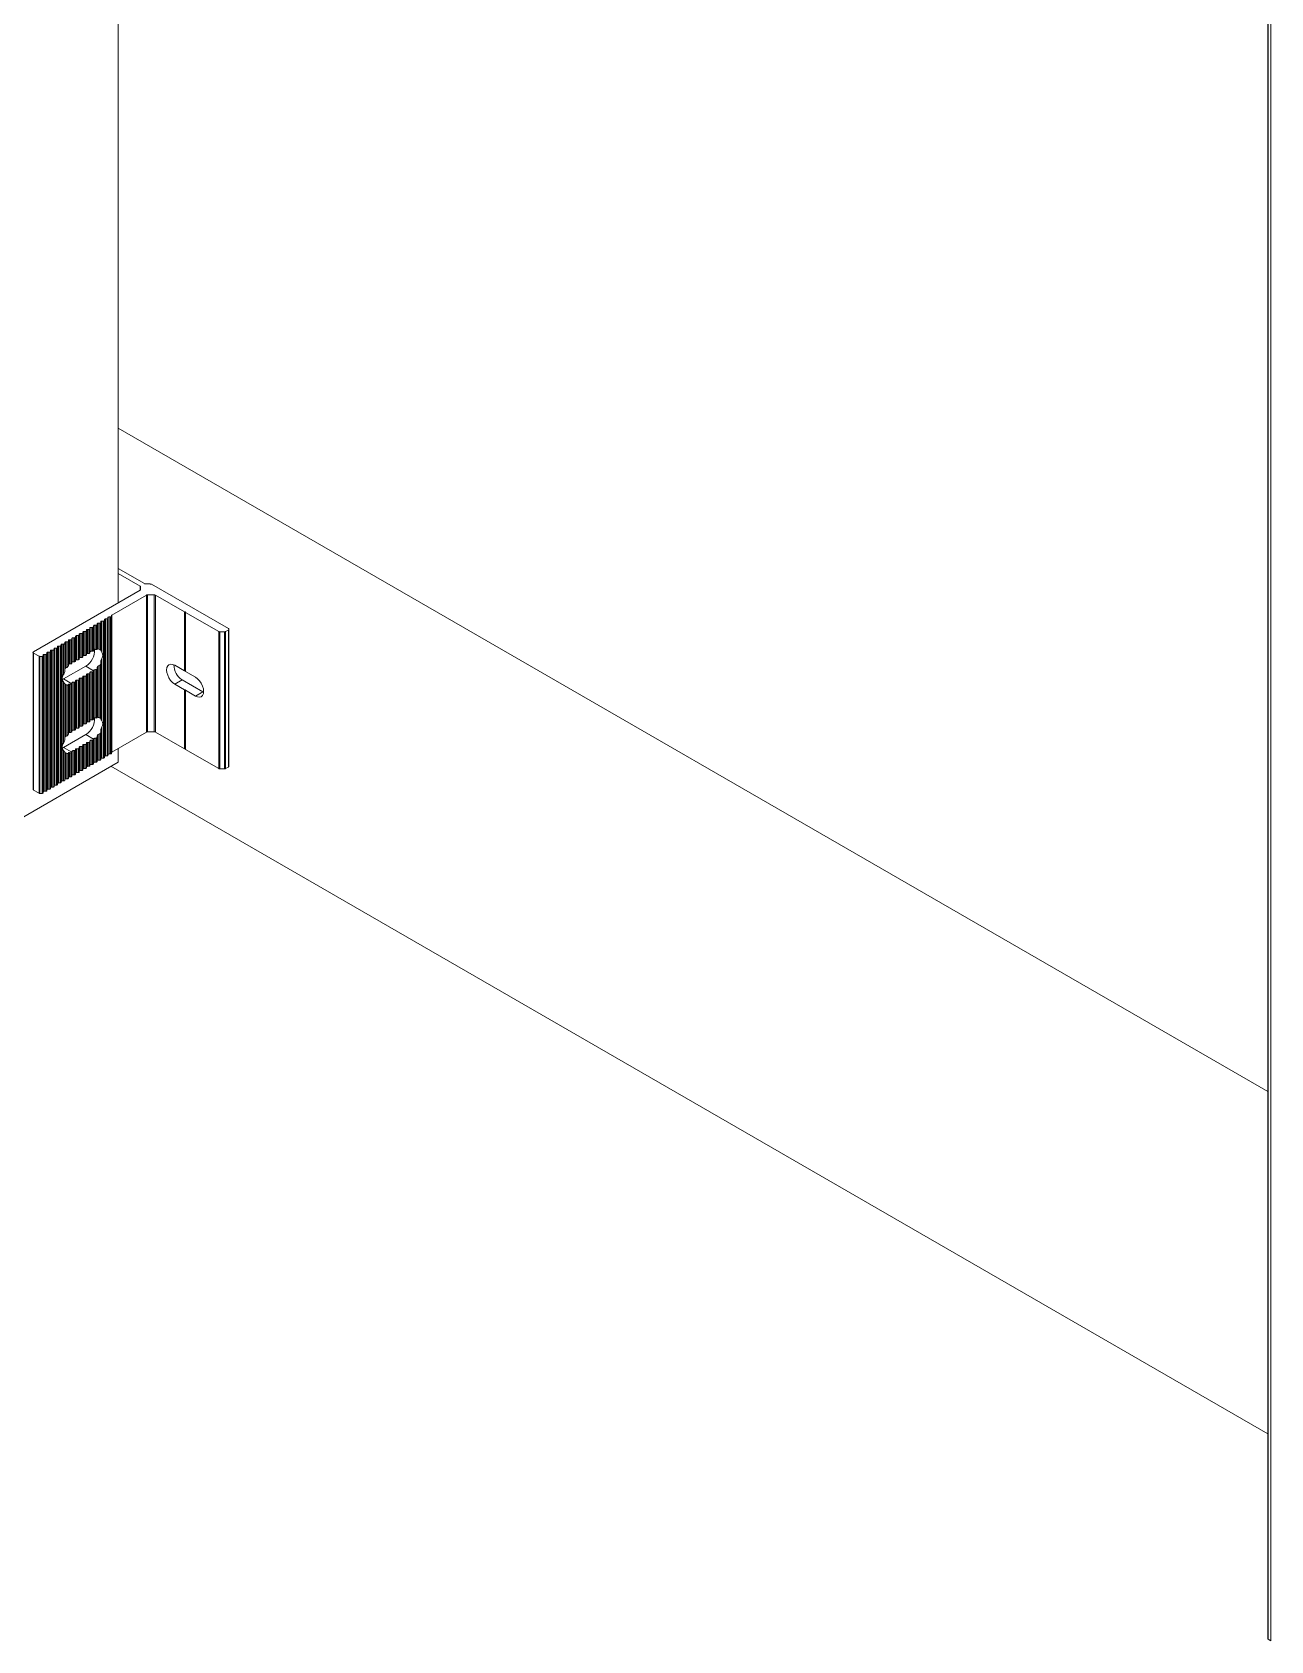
# Model space of a CAD drawing. Header units: millimetres. Extents: x 39 to 459, y 26 to 647.
# Drawn here: x 159.4 to 168.25, y 213.37 to 224.88 of the extents above; entities that cross this region are included whole.
import ezdxf

# ---------------------------------------------------------------- set-up
doc = ezdxf.new("R2010")
doc.units = ezdxf.units.MM
doc.layers.add('ANTET', color=7, linetype='Continuous')

# ---------------------------------------------------------------- blocks, each defined once
blk = doc.blocks.new('Kayıt Montajı')
at = {"color": 8, "linetype": 'Continuous', "lineweight": 15}
for p, q in [((11295.58, 2122.806), (11295.58, 2103.025)), ((11295.738, 2103.144), (11295.738, 2103.116)), ((11295.58, 2101.984), (11295.58, 2101.886))]:
    blk.add_line(p, q, dxfattribs=at)
at = {"color": 7, "linetype": 'Continuous', "lineweight": 15}
for p, q in [((11295.581, 2103.025), (11295.581, 2122.806)), ((11303.803, 2117.902), (11303.803, 2095.611)), ((11303.804, 2117.901), (11303.804, 2095.61)), ((11303.823, 2117.89), (11303.823, 2095.599)), ((11303.803, 2099.529), (11295.581, 2104.276)), ((11295.581, 2103.272), (11295.77, 2103.163)), ((11295.581, 2103.235), (11295.738, 2103.144)), ((11295.81, 2103.161), (11295.778, 2103.161)), ((11295.819, 2103.159), (11296.369, 2102.841)), ((11295.738, 2103.116), (11294.975, 2102.676)), ((11295.783, 2103.081), (11295.536, 2102.938)), ((11295.741, 2103.14), (11295.741, 2103.121)), ((11295.783, 2103.081), (11295.783, 2102.101)), ((11295.791, 2103.083), (11295.839, 2103.083)), ((11295.791, 2103.083), (11295.791, 2102.103)), ((11295.839, 2103.083), (11295.839, 2102.103)), ((11295.848, 2103.081), (11296.056, 2102.961)), ((11295.848, 2103.081), (11295.848, 2102.101)), ((11295.508, 2102.914), (11295.508, 2102.92)), ((11295.508, 2102.914), (11295.508, 2101.934)), ((11295.516, 2102.925), (11295.526, 2102.925)), ((11295.516, 2102.925), (11295.516, 2101.945)), ((11295.526, 2102.925), (11295.526, 2101.945)), ((11295.534, 2102.929), (11295.534, 2102.935)), ((11295.534, 2102.929), (11295.534, 2101.949)), ((11295.536, 2102.938), (11295.536, 2101.958)), ((11296.063, 2102.961), (11296.056, 2102.961)), ((11296.056, 2102.961), (11296.056, 2102.538)), ((11296.063, 2102.961), (11296.063, 2102.957)), ((11296.063, 2102.957), (11296.3, 2102.82)), ((11296.063, 2102.957), (11296.063, 2102.534)), ((11295.302, 2102.795), (11295.302, 2102.801)), ((11295.309, 2102.806), (11295.32, 2102.806)), ((11295.309, 2102.806), (11295.309, 2102.634)), ((11295.32, 2102.806), (11295.32, 2102.634)), ((11295.328, 2102.81), (11295.328, 2102.816)), ((11295.328, 2102.81), (11295.328, 2102.639)), ((11295.335, 2102.821), (11295.346, 2102.821)), ((11295.335, 2102.821), (11295.335, 2102.649)), ((11295.346, 2102.821), (11295.346, 2102.649)), ((11295.354, 2102.825), (11295.354, 2102.831)), ((11295.354, 2102.825), (11295.354, 2102.653)), ((11295.361, 2102.835), (11295.372, 2102.835)), ((11295.361, 2102.835), (11295.361, 2102.664)), ((11295.372, 2102.835), (11295.372, 2102.664)), ((11295.379, 2102.84), (11295.379, 2102.846)), ((11295.379, 2102.84), (11295.379, 2102.668)), ((11295.387, 2102.85), (11295.398, 2102.85)), ((11295.387, 2102.85), (11295.387, 2102.679)), ((11295.398, 2102.85), (11295.398, 2102.679)), ((11295.405, 2102.855), (11295.405, 2102.861)), ((11295.405, 2102.855), (11295.405, 2102.683)), ((11295.413, 2102.865), (11295.423, 2102.865)), ((11295.413, 2102.865), (11295.413, 2102.693)), ((11295.423, 2102.865), (11295.423, 2102.692)), ((11295.431, 2102.869), (11295.431, 2102.876)), ((11295.431, 2102.869), (11295.431, 2102.693)), ((11295.438, 2102.88), (11295.449, 2102.88)), ((11295.438, 2102.88), (11295.438, 2102.696)), ((11295.449, 2102.88), (11295.449, 2102.692)), ((11295.457, 2102.884), (11295.457, 2102.891)), ((11295.457, 2102.884), (11295.457, 2102.688)), ((11295.464, 2102.895), (11295.475, 2102.895)), ((11295.464, 2102.895), (11295.464, 2102.672)), ((11295.475, 2102.895), (11295.475, 2101.915)), ((11295.482, 2102.899), (11295.482, 2102.905)), ((11295.482, 2102.899), (11295.482, 2101.919)), ((11295.49, 2102.91), (11295.501, 2102.91)), ((11295.49, 2102.91), (11295.49, 2101.93)), ((11295.501, 2102.91), (11295.501, 2101.93)), ((11296.3, 2102.82), (11296.3, 2101.84)), ((11296.308, 2102.818), (11296.341, 2102.818)), ((11296.308, 2102.818), (11296.308, 2101.838)), ((11296.341, 2102.818), (11296.341, 2101.838)), ((11296.349, 2102.82), (11296.369, 2102.831)), ((11296.349, 2102.82), (11296.349, 2101.84)), ((11296.369, 2102.831), (11296.369, 2101.851)), ((11296.373, 2101.856), (11296.373, 2102.836)), ((11295.103, 2102.687), (11295.114, 2102.687)), ((11295.103, 2102.687), (11295.103, 2101.707)), ((11295.114, 2102.687), (11295.114, 2101.707)), ((11295.122, 2102.691), (11295.122, 2102.697)), ((11295.122, 2102.691), (11295.122, 2101.711)), ((11295.129, 2102.702), (11295.14, 2102.702)), ((11295.129, 2102.702), (11295.129, 2101.722)), ((11295.14, 2102.702), (11295.14, 2101.722)), ((11295.147, 2102.706), (11295.147, 2102.712)), ((11295.147, 2102.706), (11295.147, 2101.726)), ((11295.155, 2102.716), (11295.166, 2102.716)), ((11295.155, 2102.716), (11295.155, 2101.737)), ((11295.166, 2102.716), (11295.166, 2101.737)), ((11295.173, 2102.721), (11295.173, 2102.727)), ((11295.173, 2102.721), (11295.173, 2101.741)), ((11295.181, 2102.731), (11295.191, 2102.731)), ((11295.181, 2102.731), (11295.181, 2102.491)), ((11295.191, 2102.731), (11295.191, 2102.516)), ((11295.199, 2102.736), (11295.199, 2102.742)), ((11295.199, 2102.736), (11295.199, 2102.535)), ((11295.206, 2102.746), (11295.217, 2102.746)), ((11295.206, 2102.746), (11295.206, 2102.56)), ((11295.217, 2102.746), (11295.217, 2102.564)), ((11295.225, 2102.751), (11295.225, 2102.757)), ((11295.225, 2102.751), (11295.225, 2102.573)), ((11295.232, 2102.761), (11295.243, 2102.761)), ((11295.232, 2102.761), (11295.232, 2102.588)), ((11295.243, 2102.761), (11295.243, 2102.589)), ((11295.25, 2102.765), (11295.25, 2102.772)), ((11295.25, 2102.765), (11295.25, 2102.594)), ((11295.258, 2102.776), (11295.269, 2102.776)), ((11295.258, 2102.776), (11295.258, 2102.604)), ((11295.269, 2102.776), (11295.269, 2102.604)), ((11295.276, 2102.78), (11295.276, 2102.786)), ((11295.276, 2102.78), (11295.276, 2102.609)), ((11295.284, 2102.791), (11295.294, 2102.791)), ((11295.284, 2102.791), (11295.284, 2102.619)), ((11295.294, 2102.791), (11295.294, 2102.619)), ((11295.302, 2102.795), (11295.302, 2102.624)), ((11294.972, 2102.671), (11294.972, 2101.691)), ((11294.975, 2102.666), (11295.015, 2102.643)), ((11294.975, 2102.666), (11294.975, 2101.686)), ((11295.015, 2102.643), (11295.015, 2101.664)), ((11295.02, 2102.642), (11295.037, 2102.642)), ((11295.02, 2102.642), (11295.02, 2101.662)), ((11295.037, 2102.642), (11295.037, 2101.662)), ((11295.044, 2102.646), (11295.044, 2102.653)), ((11295.044, 2102.646), (11295.044, 2101.667)), ((11295.052, 2102.657), (11295.063, 2102.657)), ((11295.052, 2102.657), (11295.052, 2101.677)), ((11295.063, 2102.657), (11295.063, 2101.677)), ((11295.07, 2102.661), (11295.07, 2102.667)), ((11295.07, 2102.661), (11295.07, 2101.681)), ((11295.078, 2102.672), (11295.088, 2102.672)), ((11295.078, 2102.672), (11295.078, 2101.692)), ((11295.088, 2102.672), (11295.088, 2101.692)), ((11295.096, 2102.676), (11295.096, 2102.682)), ((11295.096, 2102.676), (11295.096, 2101.696)), ((11295.349, 2102.573), (11295.19, 2102.481)), ((11295.269, 2102.604), (11295.258, 2102.604)), ((11295.294, 2102.619), (11295.284, 2102.619)), ((11295.32, 2102.634), (11295.309, 2102.634)), ((11295.346, 2102.649), (11295.335, 2102.649)), ((11295.405, 2102.54), (11295.349, 2102.573)), ((11295.372, 2102.664), (11295.361, 2102.664)), ((11295.398, 2102.679), (11295.387, 2102.679)), ((11295.438, 2102.574), (11295.438, 2102.207)), ((11295.449, 2102.578), (11295.449, 2102.202)), ((11295.457, 2102.591), (11295.457, 2102.198)), ((11295.464, 2102.628), (11295.464, 2102.182)), ((11295.985, 2102.579), (11296.056, 2102.538)), ((11295.181, 2102.482), (11295.181, 2102.001)), ((11295.19, 2102.481), (11295.182, 2102.477)), ((11295.25, 2102.446), (11295.19, 2102.481)), ((11295.191, 2102.457), (11295.191, 2102.026)), ((11295.25, 2102.453), (11295.25, 2102.447)), ((11295.269, 2102.457), (11295.258, 2102.457)), ((11295.258, 2102.457), (11295.258, 2102.115)), ((11295.269, 2102.457), (11295.269, 2102.115)), ((11295.276, 2102.468), (11295.276, 2102.462)), ((11295.276, 2102.462), (11295.276, 2102.119)), ((11295.294, 2102.472), (11295.284, 2102.472)), ((11295.284, 2102.472), (11295.284, 2102.129)), ((11295.294, 2102.472), (11295.294, 2102.129)), ((11295.302, 2102.483), (11295.302, 2102.477)), ((11295.302, 2102.477), (11295.302, 2102.134)), ((11295.32, 2102.487), (11295.309, 2102.487)), ((11295.309, 2102.487), (11295.309, 2102.144)), ((11295.32, 2102.487), (11295.32, 2102.144)), ((11295.328, 2102.498), (11295.328, 2102.492)), ((11295.328, 2102.492), (11295.328, 2102.149)), ((11295.346, 2102.502), (11295.335, 2102.502)), ((11295.335, 2102.502), (11295.335, 2102.159)), ((11295.346, 2102.502), (11295.346, 2102.159)), ((11295.354, 2102.513), (11295.354, 2102.506)), ((11295.354, 2102.506), (11295.354, 2102.163)), ((11295.372, 2102.517), (11295.361, 2102.517)), ((11295.361, 2102.517), (11295.361, 2102.174)), ((11295.372, 2102.517), (11295.372, 2102.174)), ((11295.379, 2102.527), (11295.379, 2102.521)), ((11295.379, 2102.521), (11295.379, 2102.178)), ((11295.398, 2102.532), (11295.387, 2102.532)), ((11295.387, 2102.532), (11295.387, 2102.189)), ((11295.398, 2102.532), (11295.398, 2102.189)), ((11295.405, 2102.54), (11295.405, 2102.536)), ((11295.405, 2102.536), (11295.405, 2102.193)), ((11295.413, 2102.547), (11295.413, 2102.203)), ((11295.423, 2102.549), (11295.423, 2102.202)), ((11295.431, 2102.556), (11295.431, 2102.204)), ((11296.038, 2102.475), (11295.985, 2102.444)), ((11296.187, 2102.389), (11296.038, 2102.475)), ((11296.056, 2102.538), (11296.063, 2102.538)), ((11296.063, 2102.534), (11296.134, 2102.493)), ((11295.199, 2102.446), (11295.199, 2102.045)), ((11295.206, 2102.442), (11295.206, 2102.07)), ((11295.217, 2102.438), (11295.217, 2102.075)), ((11295.225, 2102.438), (11295.225, 2102.083)), ((11295.232, 2102.444), (11295.232, 2102.098)), ((11295.243, 2102.443), (11295.243, 2102.099)), ((11295.25, 2102.447), (11295.25, 2102.104)), ((11295.985, 2102.444), (11296.056, 2102.403)), ((11296.056, 2102.403), (11296.056, 2101.981)), ((11296.056, 2102.403), (11296.063, 2102.403)), ((11296.063, 2102.4), (11296.063, 2102.403)), ((11296.063, 2102.4), (11296.063, 2101.977)), ((11296.063, 2102.4), (11296.134, 2102.359)), ((11296.187, 2102.389), (11296.134, 2102.359)), ((11296.192, 2102.386), (11296.187, 2102.389)), ((11295.269, 2102.115), (11295.258, 2102.115)), ((11295.294, 2102.129), (11295.284, 2102.129)), ((11295.32, 2102.144), (11295.309, 2102.144)), ((11295.346, 2102.159), (11295.335, 2102.159)), ((11295.372, 2102.174), (11295.361, 2102.174)), ((11295.398, 2102.189), (11295.387, 2102.189)), ((11295.464, 2102.138), (11295.464, 2101.915)), ((11295.181, 2101.992), (11295.181, 2101.751)), ((11295.349, 2102.083), (11295.19, 2101.991)), ((11295.302, 2101.993), (11295.302, 2101.987)), ((11295.32, 2101.997), (11295.309, 2101.997)), ((11295.309, 2101.997), (11295.309, 2101.826)), ((11295.32, 2101.997), (11295.32, 2101.826)), ((11295.328, 2102.008), (11295.328, 2102.002)), ((11295.328, 2102.002), (11295.328, 2101.83)), ((11295.346, 2102.012), (11295.335, 2102.012)), ((11295.335, 2102.012), (11295.335, 2101.841)), ((11295.346, 2102.012), (11295.346, 2101.841)), ((11295.405, 2102.05), (11295.349, 2102.083)), ((11295.354, 2102.023), (11295.354, 2102.016)), ((11295.354, 2102.016), (11295.354, 2101.845)), ((11295.372, 2102.027), (11295.361, 2102.027)), ((11295.361, 2102.027), (11295.361, 2101.856)), ((11295.372, 2102.027), (11295.372, 2101.856)), ((11295.379, 2102.038), (11295.379, 2102.031)), ((11295.379, 2102.031), (11295.379, 2101.86)), ((11295.398, 2102.042), (11295.387, 2102.042)), ((11295.387, 2102.042), (11295.387, 2101.87)), ((11295.398, 2102.042), (11295.398, 2101.87)), ((11295.405, 2102.05), (11295.405, 2102.046)), ((11295.405, 2102.046), (11295.405, 2101.875)), ((11295.413, 2102.058), (11295.413, 2101.885)), ((11295.423, 2102.059), (11295.423, 2101.885)), ((11295.431, 2102.066), (11295.431, 2101.89)), ((11295.438, 2102.084), (11295.438, 2101.9)), ((11295.449, 2102.088), (11295.449, 2101.9)), ((11295.457, 2102.101), (11295.457, 2101.904)), ((11295.783, 2102.101), (11295.536, 2101.958)), ((11295.791, 2102.103), (11295.839, 2102.103)), ((11295.848, 2102.101), (11296.056, 2101.981)), ((11294.258, 2101.123), (11295.58, 2101.886)), ((11295.182, 2101.987), (11295.19, 2101.991)), ((11295.25, 2101.956), (11295.19, 2101.991)), ((11295.191, 2101.967), (11295.191, 2101.751)), ((11295.199, 2101.956), (11295.199, 2101.756)), ((11295.206, 2101.952), (11295.206, 2101.766)), ((11295.217, 2101.948), (11295.217, 2101.766)), ((11295.225, 2101.948), (11295.225, 2101.771)), ((11295.232, 2101.954), (11295.232, 2101.781)), ((11295.243, 2101.953), (11295.243, 2101.781)), ((11295.25, 2101.963), (11295.25, 2101.957)), ((11295.25, 2101.957), (11295.25, 2101.786)), ((11295.269, 2101.968), (11295.258, 2101.968)), ((11295.258, 2101.968), (11295.258, 2101.796)), ((11295.269, 2101.968), (11295.269, 2101.796)), ((11295.276, 2101.978), (11295.276, 2101.972)), ((11295.276, 2101.972), (11295.276, 2101.8)), ((11295.294, 2101.982), (11295.284, 2101.982)), ((11295.284, 2101.982), (11295.284, 2101.811)), ((11295.294, 2101.982), (11295.294, 2101.811)), ((11295.302, 2101.987), (11295.302, 2101.815)), ((11295.413, 2101.885), (11295.423, 2101.885)), ((11295.438, 2101.9), (11295.449, 2101.9)), ((11295.464, 2101.915), (11295.475, 2101.915)), ((11295.49, 2101.93), (11295.501, 2101.93)), ((11295.516, 2101.945), (11295.526, 2101.945)), ((11295.581, 2101.887), (11295.581, 2101.984)), ((11296.063, 2101.981), (11296.056, 2101.981)), ((11296.063, 2101.977), (11296.3, 2101.84)), ((11295.206, 2101.766), (11295.217, 2101.766)), ((11295.232, 2101.781), (11295.243, 2101.781)), ((11295.258, 2101.796), (11295.269, 2101.796)), ((11295.284, 2101.811), (11295.294, 2101.811)), ((11295.309, 2101.826), (11295.32, 2101.826)), ((11295.335, 2101.841), (11295.346, 2101.841)), ((11295.361, 2101.856), (11295.372, 2101.856)), ((11295.387, 2101.87), (11295.398, 2101.87)), ((11295.529, 2101.856), (11303.803, 2097.08)), ((11296.308, 2101.838), (11296.341, 2101.838)), ((11296.349, 2101.84), (11296.369, 2101.851)), ((11294.975, 2101.686), (11295.015, 2101.664)), ((11295.02, 2101.662), (11295.037, 2101.662)), ((11295.052, 2101.677), (11295.063, 2101.677)), ((11295.078, 2101.692), (11295.088, 2101.692)), ((11295.103, 2101.707), (11295.114, 2101.707)), ((11295.129, 2101.722), (11295.14, 2101.722)), ((11295.155, 2101.737), (11295.166, 2101.737)), ((11295.181, 2101.751), (11295.191, 2101.751)), ((11303.804, 2095.61), (11303.823, 2095.599))]:
    blk.add_line(p, q, dxfattribs=at)
at = {"color": 7, "linetype": 'Continuous', "lineweight": 15, "flags": 128}
for points in [[(11295.501, 2102.91), (11295.502, 2102.91), (11295.503, 2102.91), (11295.505, 2102.91), (11295.506, 2102.911), (11295.507, 2102.912), (11295.507, 2102.912), (11295.508, 2102.913), (11295.508, 2102.914)], [(11295.508, 2102.92), (11295.508, 2102.921), (11295.509, 2102.922), (11295.509, 2102.923), (11295.51, 2102.923), (11295.511, 2102.924), (11295.513, 2102.924), (11295.514, 2102.925), (11295.516, 2102.925)], [(11295.526, 2102.925), (11295.528, 2102.925), (11295.529, 2102.925), (11295.53, 2102.925), (11295.532, 2102.926), (11295.533, 2102.927), (11295.533, 2102.927), (11295.534, 2102.928), (11295.534, 2102.929)], [(11295.302, 2102.801), (11295.302, 2102.802), (11295.303, 2102.803), (11295.303, 2102.804), (11295.304, 2102.804), (11295.305, 2102.805), (11295.307, 2102.805), (11295.308, 2102.806), (11295.309, 2102.806)], [(11295.32, 2102.806), (11295.322, 2102.806), (11295.323, 2102.806), (11295.324, 2102.806), (11295.326, 2102.807), (11295.326, 2102.808), (11295.327, 2102.808), (11295.328, 2102.809), (11295.328, 2102.81)], [(11295.328, 2102.816), (11295.328, 2102.817), (11295.328, 2102.818), (11295.329, 2102.819), (11295.33, 2102.819), (11295.331, 2102.82), (11295.332, 2102.82), (11295.334, 2102.82), (11295.335, 2102.821)], [(11295.346, 2102.821), (11295.347, 2102.821), (11295.349, 2102.821), (11295.35, 2102.821), (11295.351, 2102.822), (11295.352, 2102.822), (11295.353, 2102.823), (11295.353, 2102.824), (11295.354, 2102.825)], [(11295.354, 2102.831), (11295.354, 2102.832), (11295.354, 2102.833), (11295.355, 2102.833), (11295.356, 2102.834), (11295.357, 2102.835), (11295.358, 2102.835), (11295.36, 2102.835), (11295.361, 2102.835)], [(11295.372, 2102.835), (11295.373, 2102.835), (11295.375, 2102.836), (11295.376, 2102.836), (11295.377, 2102.837), (11295.378, 2102.837), (11295.379, 2102.838), (11295.379, 2102.839), (11295.379, 2102.84)], [(11295.379, 2102.846), (11295.379, 2102.847), (11295.38, 2102.848), (11295.381, 2102.848), (11295.381, 2102.849), (11295.383, 2102.85), (11295.384, 2102.85), (11295.385, 2102.85), (11295.387, 2102.85)], [(11295.398, 2102.85), (11295.399, 2102.85), (11295.4, 2102.851), (11295.402, 2102.851), (11295.403, 2102.852), (11295.404, 2102.852), (11295.404, 2102.853), (11295.405, 2102.854), (11295.405, 2102.855)], [(11295.405, 2102.861), (11295.405, 2102.862), (11295.406, 2102.862), (11295.406, 2102.863), (11295.407, 2102.864), (11295.408, 2102.864), (11295.41, 2102.865), (11295.411, 2102.865), (11295.413, 2102.865)], [(11295.423, 2102.865), (11295.425, 2102.865), (11295.426, 2102.865), (11295.427, 2102.866), (11295.429, 2102.866), (11295.43, 2102.867), (11295.43, 2102.868), (11295.431, 2102.869), (11295.431, 2102.869)], [(11295.431, 2102.876), (11295.431, 2102.877), (11295.431, 2102.877), (11295.432, 2102.878), (11295.433, 2102.879), (11295.434, 2102.879), (11295.435, 2102.88), (11295.437, 2102.88), (11295.438, 2102.88)], [(11295.449, 2102.88), (11295.45, 2102.88), (11295.452, 2102.88), (11295.453, 2102.881), (11295.454, 2102.881), (11295.455, 2102.882), (11295.456, 2102.883), (11295.456, 2102.883), (11295.457, 2102.884)], [(11295.457, 2102.891), (11295.457, 2102.891), (11295.457, 2102.892), (11295.458, 2102.893), (11295.459, 2102.894), (11295.46, 2102.894), (11295.461, 2102.895), (11295.463, 2102.895), (11295.464, 2102.895)], [(11295.475, 2102.895), (11295.476, 2102.895), (11295.478, 2102.895), (11295.479, 2102.896), (11295.48, 2102.896), (11295.481, 2102.897), (11295.482, 2102.898), (11295.482, 2102.898), (11295.482, 2102.899)], [(11295.482, 2102.905), (11295.482, 2102.906), (11295.483, 2102.907), (11295.484, 2102.908), (11295.484, 2102.908), (11295.486, 2102.909), (11295.487, 2102.909), (11295.488, 2102.91), (11295.49, 2102.91)], [(11295.096, 2102.682), (11295.096, 2102.683), (11295.097, 2102.684), (11295.097, 2102.685), (11295.098, 2102.685), (11295.099, 2102.686), (11295.101, 2102.686), (11295.102, 2102.687), (11295.103, 2102.687)], [(11295.114, 2102.687), (11295.116, 2102.687), (11295.117, 2102.687), (11295.118, 2102.687), (11295.119, 2102.688), (11295.12, 2102.689), (11295.121, 2102.689), (11295.122, 2102.69), (11295.122, 2102.691)], [(11295.122, 2102.697), (11295.122, 2102.698), (11295.122, 2102.699), (11295.123, 2102.7), (11295.124, 2102.7), (11295.125, 2102.701), (11295.126, 2102.701), (11295.128, 2102.701), (11295.129, 2102.702)], [(11295.14, 2102.702), (11295.141, 2102.702), (11295.143, 2102.702), (11295.144, 2102.702), (11295.145, 2102.703), (11295.146, 2102.703), (11295.147, 2102.704), (11295.147, 2102.705), (11295.147, 2102.706)], [(11295.147, 2102.712), (11295.148, 2102.713), (11295.148, 2102.714), (11295.149, 2102.715), (11295.15, 2102.715), (11295.151, 2102.716), (11295.152, 2102.716), (11295.153, 2102.716), (11295.155, 2102.716)], [(11295.166, 2102.716), (11295.167, 2102.717), (11295.169, 2102.717), (11295.17, 2102.717), (11295.171, 2102.718), (11295.172, 2102.718), (11295.173, 2102.719), (11295.173, 2102.72), (11295.173, 2102.721)], [(11295.173, 2102.727), (11295.173, 2102.728), (11295.174, 2102.729), (11295.174, 2102.729), (11295.175, 2102.73), (11295.177, 2102.731), (11295.178, 2102.731), (11295.179, 2102.731), (11295.181, 2102.731)], [(11295.191, 2102.731), (11295.193, 2102.731), (11295.194, 2102.732), (11295.196, 2102.732), (11295.197, 2102.733), (11295.198, 2102.733), (11295.198, 2102.734), (11295.199, 2102.735), (11295.199, 2102.736)], [(11295.199, 2102.742), (11295.199, 2102.743), (11295.2, 2102.744), (11295.2, 2102.744), (11295.201, 2102.745), (11295.202, 2102.745), (11295.204, 2102.746), (11295.205, 2102.746), (11295.206, 2102.746)], [(11295.217, 2102.746), (11295.219, 2102.746), (11295.22, 2102.747), (11295.221, 2102.747), (11295.223, 2102.747), (11295.223, 2102.748), (11295.224, 2102.749), (11295.225, 2102.75), (11295.225, 2102.751)], [(11295.225, 2102.757), (11295.225, 2102.758), (11295.225, 2102.758), (11295.226, 2102.759), (11295.227, 2102.76), (11295.228, 2102.76), (11295.229, 2102.761), (11295.231, 2102.761), (11295.232, 2102.761)], [(11295.243, 2102.761), (11295.244, 2102.761), (11295.246, 2102.761), (11295.247, 2102.762), (11295.248, 2102.762), (11295.249, 2102.763), (11295.25, 2102.764), (11295.25, 2102.765), (11295.25, 2102.765)], [(11295.25, 2102.772), (11295.251, 2102.772), (11295.251, 2102.773), (11295.252, 2102.774), (11295.253, 2102.775), (11295.254, 2102.775), (11295.255, 2102.776), (11295.257, 2102.776), (11295.258, 2102.776)], [(11295.269, 2102.776), (11295.27, 2102.776), (11295.272, 2102.776), (11295.273, 2102.777), (11295.274, 2102.777), (11295.275, 2102.778), (11295.276, 2102.779), (11295.276, 2102.779), (11295.276, 2102.78)], [(11295.276, 2102.786), (11295.276, 2102.787), (11295.277, 2102.788), (11295.277, 2102.789), (11295.278, 2102.79), (11295.28, 2102.79), (11295.281, 2102.79), (11295.282, 2102.791), (11295.284, 2102.791)], [(11295.294, 2102.791), (11295.296, 2102.791), (11295.297, 2102.791), (11295.299, 2102.792), (11295.3, 2102.792), (11295.301, 2102.793), (11295.301, 2102.793), (11295.302, 2102.794), (11295.302, 2102.795)], [(11295.405, 2102.683), (11295.405, 2102.682), (11295.404, 2102.681), (11295.404, 2102.681), (11295.403, 2102.68), (11295.402, 2102.68), (11295.4, 2102.679), (11295.399, 2102.679), (11295.398, 2102.679)], [(11295.405, 2102.689), (11295.405, 2102.69), (11295.406, 2102.691), (11295.407, 2102.692), (11295.409, 2102.693), (11295.412, 2102.693), (11295.413, 2102.693)], [(11295.423, 2102.692), (11295.424, 2102.692), (11295.426, 2102.692), (11295.428, 2102.692), (11295.43, 2102.692), (11295.431, 2102.693), (11295.431, 2102.693)], [(11295.431, 2102.697), (11295.431, 2102.697), (11295.431, 2102.698), (11295.433, 2102.698), (11295.435, 2102.698), (11295.437, 2102.697), (11295.438, 2102.696)], [(11295.037, 2102.642), (11295.038, 2102.642), (11295.04, 2102.642), (11295.041, 2102.643), (11295.042, 2102.643), (11295.043, 2102.644), (11295.044, 2102.645), (11295.044, 2102.646), (11295.044, 2102.646)], [(11295.044, 2102.653), (11295.045, 2102.653), (11295.045, 2102.654), (11295.046, 2102.655), (11295.047, 2102.656), (11295.048, 2102.656), (11295.049, 2102.657), (11295.05, 2102.657), (11295.052, 2102.657)], [(11295.063, 2102.657), (11295.064, 2102.657), (11295.066, 2102.657), (11295.067, 2102.658), (11295.068, 2102.658), (11295.069, 2102.659), (11295.07, 2102.66), (11295.07, 2102.66), (11295.07, 2102.661)], [(11295.07, 2102.667), (11295.07, 2102.668), (11295.071, 2102.669), (11295.071, 2102.67), (11295.072, 2102.671), (11295.074, 2102.671), (11295.075, 2102.672), (11295.076, 2102.672), (11295.078, 2102.672)], [(11295.088, 2102.672), (11295.09, 2102.672), (11295.091, 2102.672), (11295.093, 2102.673), (11295.094, 2102.673), (11295.095, 2102.674), (11295.095, 2102.675), (11295.096, 2102.675), (11295.096, 2102.676)], [(11295.258, 2102.604), (11295.257, 2102.604), (11295.255, 2102.604), (11295.254, 2102.604), (11295.253, 2102.603), (11295.252, 2102.603), (11295.251, 2102.602), (11295.251, 2102.601), (11295.25, 2102.6)], [(11295.276, 2102.609), (11295.276, 2102.608), (11295.276, 2102.607), (11295.275, 2102.606), (11295.274, 2102.606), (11295.273, 2102.605), (11295.272, 2102.605), (11295.27, 2102.605), (11295.269, 2102.604)], [(11295.284, 2102.619), (11295.282, 2102.619), (11295.281, 2102.619), (11295.28, 2102.619), (11295.278, 2102.618), (11295.277, 2102.617), (11295.277, 2102.617), (11295.276, 2102.616), (11295.276, 2102.615)], [(11295.302, 2102.624), (11295.302, 2102.623), (11295.301, 2102.622), (11295.301, 2102.621), (11295.3, 2102.621), (11295.299, 2102.62), (11295.297, 2102.62), (11295.296, 2102.619), (11295.294, 2102.619)], [(11295.309, 2102.634), (11295.308, 2102.634), (11295.307, 2102.634), (11295.305, 2102.633), (11295.304, 2102.633), (11295.303, 2102.632), (11295.303, 2102.632), (11295.302, 2102.631), (11295.302, 2102.63)], [(11295.328, 2102.639), (11295.328, 2102.638), (11295.327, 2102.637), (11295.326, 2102.636), (11295.326, 2102.635), (11295.324, 2102.635), (11295.323, 2102.635), (11295.322, 2102.634), (11295.32, 2102.634)], [(11295.335, 2102.649), (11295.334, 2102.649), (11295.332, 2102.649), (11295.331, 2102.648), (11295.33, 2102.648), (11295.329, 2102.647), (11295.328, 2102.646), (11295.328, 2102.646), (11295.328, 2102.645)], [(11295.354, 2102.653), (11295.353, 2102.653), (11295.353, 2102.652), (11295.352, 2102.651), (11295.351, 2102.65), (11295.35, 2102.65), (11295.349, 2102.649), (11295.347, 2102.649), (11295.346, 2102.649)], [(11295.361, 2102.664), (11295.36, 2102.664), (11295.358, 2102.664), (11295.357, 2102.663), (11295.356, 2102.663), (11295.355, 2102.662), (11295.354, 2102.661), (11295.354, 2102.66), (11295.354, 2102.66)], [(11295.379, 2102.668), (11295.379, 2102.667), (11295.379, 2102.667), (11295.378, 2102.666), (11295.377, 2102.665), (11295.376, 2102.665), (11295.375, 2102.664), (11295.373, 2102.664), (11295.372, 2102.664)], [(11295.387, 2102.679), (11295.385, 2102.679), (11295.384, 2102.678), (11295.383, 2102.678), (11295.381, 2102.678), (11295.381, 2102.677), (11295.38, 2102.676), (11295.379, 2102.675), (11295.379, 2102.674)], [(11295.457, 2102.605), (11295.457, 2102.6), (11295.457, 2102.596), (11295.457, 2102.591)], [(11295.985, 2102.579), (11295.97, 2102.585), (11295.956, 2102.587), (11295.944, 2102.583), (11295.935, 2102.574), (11295.929, 2102.562), (11295.927, 2102.545), (11295.929, 2102.527), (11295.935, 2102.507), (11295.944, 2102.488), (11295.956, 2102.47), (11295.97, 2102.455), (11295.985, 2102.444)], [(11295.181, 2102.482), (11295.181, 2102.489), (11295.181, 2102.491)], [(11295.258, 2102.457), (11295.257, 2102.457), (11295.255, 2102.457), (11295.254, 2102.457), (11295.253, 2102.456), (11295.252, 2102.456), (11295.251, 2102.455), (11295.251, 2102.454), (11295.25, 2102.453)], [(11295.276, 2102.462), (11295.276, 2102.461), (11295.276, 2102.46), (11295.275, 2102.459), (11295.274, 2102.459), (11295.273, 2102.458), (11295.272, 2102.458), (11295.27, 2102.458), (11295.269, 2102.457)], [(11295.284, 2102.472), (11295.282, 2102.472), (11295.281, 2102.472), (11295.28, 2102.472), (11295.278, 2102.471), (11295.277, 2102.47), (11295.277, 2102.47), (11295.276, 2102.469), (11295.276, 2102.468)], [(11295.302, 2102.477), (11295.302, 2102.476), (11295.301, 2102.475), (11295.301, 2102.474), (11295.3, 2102.474), (11295.299, 2102.473), (11295.297, 2102.473), (11295.296, 2102.472), (11295.294, 2102.472)], [(11295.309, 2102.487), (11295.308, 2102.487), (11295.307, 2102.487), (11295.305, 2102.486), (11295.304, 2102.486), (11295.303, 2102.485), (11295.303, 2102.485), (11295.302, 2102.484), (11295.302, 2102.483)], [(11295.328, 2102.492), (11295.328, 2102.491), (11295.327, 2102.49), (11295.326, 2102.489), (11295.326, 2102.488), (11295.324, 2102.488), (11295.323, 2102.488), (11295.322, 2102.487), (11295.32, 2102.487)], [(11295.335, 2102.502), (11295.334, 2102.502), (11295.332, 2102.502), (11295.331, 2102.501), (11295.33, 2102.501), (11295.329, 2102.5), (11295.328, 2102.499), (11295.328, 2102.499), (11295.328, 2102.498)], [(11295.354, 2102.506), (11295.353, 2102.506), (11295.353, 2102.505), (11295.352, 2102.504), (11295.351, 2102.503), (11295.35, 2102.503), (11295.349, 2102.502), (11295.347, 2102.502), (11295.346, 2102.502)], [(11295.361, 2102.517), (11295.36, 2102.517), (11295.358, 2102.517), (11295.357, 2102.516), (11295.356, 2102.516), (11295.355, 2102.515), (11295.354, 2102.514), (11295.354, 2102.513), (11295.354, 2102.513)], [(11295.379, 2102.521), (11295.379, 2102.52), (11295.379, 2102.52), (11295.378, 2102.519), (11295.377, 2102.518), (11295.376, 2102.518), (11295.375, 2102.517), (11295.373, 2102.517), (11295.372, 2102.517)], [(11295.387, 2102.532), (11295.385, 2102.532), (11295.384, 2102.531), (11295.383, 2102.531), (11295.381, 2102.531), (11295.381, 2102.53), (11295.38, 2102.529), (11295.379, 2102.528), (11295.379, 2102.527)], [(11295.405, 2102.536), (11295.405, 2102.535), (11295.404, 2102.534), (11295.404, 2102.534), (11295.403, 2102.533), (11295.402, 2102.533), (11295.4, 2102.532), (11295.399, 2102.532), (11295.398, 2102.532)], [(11295.405, 2102.542), (11295.405, 2102.541), (11295.405, 2102.54)], [(11295.431, 2102.564), (11295.431, 2102.561), (11295.431, 2102.558), (11295.431, 2102.556)], [(11296.134, 2102.359), (11296.149, 2102.352), (11296.163, 2102.351), (11296.175, 2102.354), (11296.184, 2102.363), (11296.19, 2102.376), (11296.192, 2102.392), (11296.19, 2102.411), (11296.184, 2102.43), (11296.175, 2102.45), (11296.163, 2102.467), (11296.149, 2102.482), (11296.134, 2102.493)], [(11295.225, 2102.438), (11295.225, 2102.438), (11295.224, 2102.437), (11295.222, 2102.437), (11295.22, 2102.437), (11295.217, 2102.438)], [(11295.232, 2102.444), (11295.231, 2102.444), (11295.228, 2102.444), (11295.226, 2102.443), (11295.225, 2102.443), (11295.225, 2102.442)], [(11295.225, 2102.442), (11295.225, 2102.44), (11295.225, 2102.439), (11295.225, 2102.438)], [(11295.258, 2102.115), (11295.257, 2102.114), (11295.255, 2102.114), (11295.254, 2102.114), (11295.253, 2102.113), (11295.252, 2102.113), (11295.251, 2102.112), (11295.251, 2102.111), (11295.25, 2102.11)], [(11295.276, 2102.119), (11295.276, 2102.118), (11295.276, 2102.117), (11295.275, 2102.116), (11295.274, 2102.116), (11295.273, 2102.115), (11295.272, 2102.115), (11295.27, 2102.115), (11295.269, 2102.115)], [(11295.284, 2102.129), (11295.282, 2102.129), (11295.281, 2102.129), (11295.28, 2102.129), (11295.278, 2102.128), (11295.277, 2102.127), (11295.277, 2102.127), (11295.276, 2102.126), (11295.276, 2102.125)], [(11295.302, 2102.134), (11295.302, 2102.133), (11295.301, 2102.132), (11295.301, 2102.131), (11295.3, 2102.131), (11295.299, 2102.13), (11295.297, 2102.13), (11295.296, 2102.129), (11295.294, 2102.129)], [(11295.309, 2102.144), (11295.308, 2102.144), (11295.307, 2102.144), (11295.305, 2102.144), (11295.304, 2102.143), (11295.303, 2102.142), (11295.303, 2102.142), (11295.302, 2102.141), (11295.302, 2102.14)], [(11295.328, 2102.149), (11295.328, 2102.148), (11295.327, 2102.147), (11295.326, 2102.146), (11295.326, 2102.146), (11295.324, 2102.145), (11295.323, 2102.145), (11295.322, 2102.144), (11295.32, 2102.144)], [(11295.335, 2102.159), (11295.334, 2102.159), (11295.332, 2102.159), (11295.331, 2102.158), (11295.33, 2102.158), (11295.329, 2102.157), (11295.328, 2102.156), (11295.328, 2102.156), (11295.328, 2102.155)], [(11295.354, 2102.163), (11295.353, 2102.163), (11295.353, 2102.162), (11295.352, 2102.161), (11295.351, 2102.16), (11295.35, 2102.16), (11295.349, 2102.159), (11295.347, 2102.159), (11295.346, 2102.159)], [(11295.361, 2102.174), (11295.36, 2102.174), (11295.358, 2102.174), (11295.357, 2102.173), (11295.356, 2102.173), (11295.355, 2102.172), (11295.354, 2102.171), (11295.354, 2102.171), (11295.354, 2102.17)], [(11295.379, 2102.178), (11295.379, 2102.177), (11295.379, 2102.177), (11295.378, 2102.176), (11295.377, 2102.175), (11295.376, 2102.175), (11295.375, 2102.174), (11295.373, 2102.174), (11295.372, 2102.174)], [(11295.387, 2102.189), (11295.385, 2102.189), (11295.384, 2102.189), (11295.383, 2102.188), (11295.381, 2102.188), (11295.381, 2102.187), (11295.38, 2102.186), (11295.379, 2102.185), (11295.379, 2102.185)], [(11295.405, 2102.193), (11295.405, 2102.192), (11295.404, 2102.192), (11295.404, 2102.191), (11295.403, 2102.19), (11295.402, 2102.19), (11295.4, 2102.189), (11295.399, 2102.189), (11295.398, 2102.189)], [(11295.413, 2102.203), (11295.411, 2102.203), (11295.409, 2102.203), (11295.407, 2102.202), (11295.405, 2102.201), (11295.405, 2102.199)], [(11295.431, 2102.204), (11295.431, 2102.203), (11295.43, 2102.202), (11295.428, 2102.202), (11295.426, 2102.202), (11295.423, 2102.202), (11295.423, 2102.202)], [(11295.438, 2102.207), (11295.438, 2102.207), (11295.435, 2102.207), (11295.433, 2102.208), (11295.431, 2102.208), (11295.431, 2102.207), (11295.431, 2102.207)], [(11295.457, 2102.101), (11295.457, 2102.106), (11295.457, 2102.111), (11295.457, 2102.115)], [(11295.181, 2102.001), (11295.181, 2102), (11295.181, 2101.992)], [(11295.309, 2101.997), (11295.308, 2101.997), (11295.307, 2101.997), (11295.305, 2101.997), (11295.304, 2101.996), (11295.303, 2101.995), (11295.303, 2101.995), (11295.302, 2101.994), (11295.302, 2101.993)], [(11295.328, 2102.002), (11295.328, 2102.001), (11295.327, 2102), (11295.326, 2101.999), (11295.326, 2101.999), (11295.324, 2101.998), (11295.323, 2101.998), (11295.322, 2101.997), (11295.32, 2101.997)], [(11295.335, 2102.012), (11295.334, 2102.012), (11295.332, 2102.012), (11295.331, 2102.011), (11295.33, 2102.011), (11295.329, 2102.01), (11295.328, 2102.009), (11295.328, 2102.009), (11295.328, 2102.008)], [(11295.354, 2102.016), (11295.353, 2102.016), (11295.353, 2102.015), (11295.352, 2102.014), (11295.351, 2102.013), (11295.35, 2102.013), (11295.349, 2102.012), (11295.347, 2102.012), (11295.346, 2102.012)], [(11295.361, 2102.027), (11295.36, 2102.027), (11295.358, 2102.027), (11295.357, 2102.026), (11295.356, 2102.026), (11295.355, 2102.025), (11295.354, 2102.024), (11295.354, 2102.024), (11295.354, 2102.023)], [(11295.379, 2102.031), (11295.379, 2102.031), (11295.379, 2102.03), (11295.378, 2102.029), (11295.377, 2102.028), (11295.376, 2102.028), (11295.375, 2102.027), (11295.373, 2102.027), (11295.372, 2102.027)], [(11295.387, 2102.042), (11295.385, 2102.042), (11295.384, 2102.042), (11295.383, 2102.041), (11295.381, 2102.041), (11295.381, 2102.04), (11295.38, 2102.039), (11295.379, 2102.038), (11295.379, 2102.038)], [(11295.405, 2102.046), (11295.405, 2102.045), (11295.404, 2102.045), (11295.404, 2102.044), (11295.403, 2102.043), (11295.402, 2102.043), (11295.4, 2102.042), (11295.399, 2102.042), (11295.398, 2102.042)], [(11295.405, 2102.05), (11295.405, 2102.051), (11295.405, 2102.052)], [(11295.431, 2102.066), (11295.431, 2102.069), (11295.431, 2102.071), (11295.431, 2102.074)], [(11295.217, 2101.948), (11295.217, 2101.948), (11295.22, 2101.947), (11295.222, 2101.947), (11295.224, 2101.947), (11295.225, 2101.948), (11295.225, 2101.948)], [(11295.225, 2101.952), (11295.225, 2101.952), (11295.225, 2101.953), (11295.227, 2101.954), (11295.229, 2101.954), (11295.231, 2101.954), (11295.232, 2101.954)], [(11295.225, 2101.948), (11295.225, 2101.949), (11295.225, 2101.95), (11295.225, 2101.952)], [(11295.258, 2101.968), (11295.257, 2101.967), (11295.255, 2101.967), (11295.254, 2101.967), (11295.253, 2101.966), (11295.252, 2101.966), (11295.251, 2101.965), (11295.251, 2101.964), (11295.25, 2101.963)], [(11295.276, 2101.972), (11295.276, 2101.971), (11295.276, 2101.97), (11295.275, 2101.969), (11295.274, 2101.969), (11295.273, 2101.968), (11295.272, 2101.968), (11295.27, 2101.968), (11295.269, 2101.968)], [(11295.284, 2101.982), (11295.282, 2101.982), (11295.281, 2101.982), (11295.28, 2101.982), (11295.278, 2101.981), (11295.277, 2101.98), (11295.277, 2101.98), (11295.276, 2101.979), (11295.276, 2101.978)], [(11295.302, 2101.987), (11295.302, 2101.986), (11295.301, 2101.985), (11295.301, 2101.984), (11295.3, 2101.984), (11295.299, 2101.983), (11295.297, 2101.983), (11295.296, 2101.982), (11295.294, 2101.982)], [(11295.405, 2101.881), (11295.405, 2101.882), (11295.406, 2101.883), (11295.406, 2101.883), (11295.407, 2101.884), (11295.408, 2101.885), (11295.41, 2101.885), (11295.411, 2101.885), (11295.413, 2101.885)], [(11295.423, 2101.885), (11295.425, 2101.885), (11295.426, 2101.886), (11295.427, 2101.886), (11295.429, 2101.887), (11295.43, 2101.887), (11295.43, 2101.888), (11295.431, 2101.889), (11295.431, 2101.89)], [(11295.431, 2101.896), (11295.431, 2101.897), (11295.431, 2101.897), (11295.432, 2101.898), (11295.433, 2101.899), (11295.434, 2101.899), (11295.435, 2101.9), (11295.437, 2101.9), (11295.438, 2101.9)], [(11295.449, 2101.9), (11295.45, 2101.9), (11295.452, 2101.9), (11295.453, 2101.901), (11295.454, 2101.901), (11295.455, 2101.902), (11295.456, 2101.903), (11295.456, 2101.904), (11295.457, 2101.904)], [(11295.457, 2101.911), (11295.457, 2101.912), (11295.457, 2101.912), (11295.458, 2101.913), (11295.459, 2101.914), (11295.46, 2101.914), (11295.461, 2101.915), (11295.463, 2101.915), (11295.464, 2101.915)], [(11295.475, 2101.915), (11295.476, 2101.915), (11295.478, 2101.915), (11295.479, 2101.916), (11295.48, 2101.916), (11295.481, 2101.917), (11295.482, 2101.918), (11295.482, 2101.919), (11295.482, 2101.919)], [(11295.482, 2101.926), (11295.482, 2101.926), (11295.483, 2101.927), (11295.484, 2101.928), (11295.484, 2101.929), (11295.486, 2101.929), (11295.487, 2101.93), (11295.488, 2101.93), (11295.49, 2101.93)], [(11295.501, 2101.93), (11295.502, 2101.93), (11295.503, 2101.93), (11295.505, 2101.931), (11295.506, 2101.931), (11295.507, 2101.932), (11295.507, 2101.933), (11295.508, 2101.933), (11295.508, 2101.934)], [(11295.508, 2101.94), (11295.508, 2101.941), (11295.509, 2101.942), (11295.509, 2101.943), (11295.51, 2101.943), (11295.511, 2101.944), (11295.513, 2101.944), (11295.514, 2101.945), (11295.516, 2101.945)], [(11295.526, 2101.945), (11295.528, 2101.945), (11295.529, 2101.945), (11295.53, 2101.945), (11295.532, 2101.946), (11295.533, 2101.947), (11295.533, 2101.947), (11295.534, 2101.948), (11295.534, 2101.949)], [(11295.199, 2101.762), (11295.199, 2101.763), (11295.2, 2101.764), (11295.2, 2101.764), (11295.201, 2101.765), (11295.202, 2101.766), (11295.204, 2101.766), (11295.205, 2101.766), (11295.206, 2101.766)], [(11295.217, 2101.766), (11295.219, 2101.766), (11295.22, 2101.767), (11295.221, 2101.767), (11295.223, 2101.768), (11295.223, 2101.768), (11295.224, 2101.769), (11295.225, 2101.77), (11295.225, 2101.771)], [(11295.225, 2101.777), (11295.225, 2101.778), (11295.225, 2101.779), (11295.226, 2101.779), (11295.227, 2101.78), (11295.228, 2101.78), (11295.229, 2101.781), (11295.231, 2101.781), (11295.232, 2101.781)], [(11295.243, 2101.781), (11295.244, 2101.781), (11295.246, 2101.782), (11295.247, 2101.782), (11295.248, 2101.782), (11295.249, 2101.783), (11295.25, 2101.784), (11295.25, 2101.785), (11295.25, 2101.786)], [(11295.25, 2101.792), (11295.251, 2101.793), (11295.251, 2101.793), (11295.252, 2101.794), (11295.253, 2101.795), (11295.254, 2101.795), (11295.255, 2101.796), (11295.257, 2101.796), (11295.258, 2101.796)], [(11295.269, 2101.796), (11295.27, 2101.796), (11295.272, 2101.796), (11295.273, 2101.797), (11295.274, 2101.797), (11295.275, 2101.798), (11295.276, 2101.799), (11295.276, 2101.8), (11295.276, 2101.8)], [(11295.276, 2101.807), (11295.276, 2101.807), (11295.277, 2101.808), (11295.277, 2101.809), (11295.278, 2101.81), (11295.28, 2101.81), (11295.281, 2101.811), (11295.282, 2101.811), (11295.284, 2101.811)], [(11295.294, 2101.811), (11295.296, 2101.811), (11295.297, 2101.811), (11295.299, 2101.812), (11295.3, 2101.812), (11295.301, 2101.813), (11295.301, 2101.814), (11295.302, 2101.814), (11295.302, 2101.815)], [(11295.302, 2101.821), (11295.302, 2101.822), (11295.303, 2101.823), (11295.303, 2101.824), (11295.304, 2101.825), (11295.305, 2101.825), (11295.307, 2101.825), (11295.308, 2101.826), (11295.309, 2101.826)], [(11295.32, 2101.826), (11295.322, 2101.826), (11295.323, 2101.826), (11295.324, 2101.827), (11295.326, 2101.827), (11295.326, 2101.828), (11295.327, 2101.828), (11295.328, 2101.829), (11295.328, 2101.83)], [(11295.328, 2101.836), (11295.328, 2101.837), (11295.328, 2101.838), (11295.329, 2101.839), (11295.33, 2101.839), (11295.331, 2101.84), (11295.332, 2101.84), (11295.334, 2101.841), (11295.335, 2101.841)], [(11295.346, 2101.841), (11295.347, 2101.841), (11295.349, 2101.841), (11295.35, 2101.841), (11295.351, 2101.842), (11295.352, 2101.843), (11295.353, 2101.843), (11295.353, 2101.844), (11295.354, 2101.845)], [(11295.354, 2101.851), (11295.354, 2101.852), (11295.354, 2101.853), (11295.355, 2101.854), (11295.356, 2101.854), (11295.357, 2101.855), (11295.358, 2101.855), (11295.36, 2101.855), (11295.361, 2101.856)], [(11295.372, 2101.856), (11295.373, 2101.856), (11295.375, 2101.856), (11295.376, 2101.856), (11295.377, 2101.857), (11295.378, 2101.857), (11295.379, 2101.858), (11295.379, 2101.859), (11295.379, 2101.86)], [(11295.379, 2101.866), (11295.379, 2101.867), (11295.38, 2101.868), (11295.381, 2101.868), (11295.381, 2101.869), (11295.383, 2101.87), (11295.384, 2101.87), (11295.385, 2101.87), (11295.387, 2101.87)], [(11295.398, 2101.87), (11295.399, 2101.87), (11295.4, 2101.871), (11295.402, 2101.871), (11295.403, 2101.872), (11295.404, 2101.872), (11295.404, 2101.873), (11295.405, 2101.874), (11295.405, 2101.875)], [(11295.037, 2101.662), (11295.038, 2101.662), (11295.04, 2101.663), (11295.041, 2101.663), (11295.042, 2101.664), (11295.043, 2101.664), (11295.044, 2101.665), (11295.044, 2101.666), (11295.044, 2101.667)], [(11295.044, 2101.673), (11295.045, 2101.674), (11295.045, 2101.674), (11295.046, 2101.675), (11295.047, 2101.676), (11295.048, 2101.676), (11295.049, 2101.677), (11295.05, 2101.677), (11295.052, 2101.677)], [(11295.063, 2101.677), (11295.064, 2101.677), (11295.066, 2101.677), (11295.067, 2101.678), (11295.068, 2101.678), (11295.069, 2101.679), (11295.07, 2101.68), (11295.07, 2101.681), (11295.07, 2101.681)], [(11295.07, 2101.688), (11295.07, 2101.688), (11295.071, 2101.689), (11295.071, 2101.69), (11295.072, 2101.691), (11295.074, 2101.691), (11295.075, 2101.692), (11295.076, 2101.692), (11295.078, 2101.692)], [(11295.088, 2101.692), (11295.09, 2101.692), (11295.091, 2101.692), (11295.093, 2101.693), (11295.094, 2101.693), (11295.095, 2101.694), (11295.095, 2101.695), (11295.096, 2101.695), (11295.096, 2101.696)], [(11295.096, 2101.703), (11295.096, 2101.703), (11295.097, 2101.704), (11295.097, 2101.705), (11295.098, 2101.706), (11295.099, 2101.706), (11295.101, 2101.707), (11295.102, 2101.707), (11295.103, 2101.707)], [(11295.114, 2101.707), (11295.116, 2101.707), (11295.117, 2101.707), (11295.118, 2101.708), (11295.119, 2101.708), (11295.12, 2101.709), (11295.121, 2101.71), (11295.122, 2101.71), (11295.122, 2101.711)], [(11295.122, 2101.717), (11295.122, 2101.718), (11295.122, 2101.719), (11295.123, 2101.72), (11295.124, 2101.72), (11295.125, 2101.721), (11295.126, 2101.721), (11295.128, 2101.722), (11295.129, 2101.722)], [(11295.14, 2101.722), (11295.141, 2101.722), (11295.143, 2101.722), (11295.144, 2101.722), (11295.145, 2101.723), (11295.146, 2101.724), (11295.147, 2101.724), (11295.147, 2101.725), (11295.147, 2101.726)], [(11295.147, 2101.732), (11295.148, 2101.733), (11295.148, 2101.734), (11295.149, 2101.735), (11295.15, 2101.735), (11295.151, 2101.736), (11295.152, 2101.736), (11295.153, 2101.737), (11295.155, 2101.737)], [(11295.166, 2101.737), (11295.167, 2101.737), (11295.169, 2101.737), (11295.17, 2101.737), (11295.171, 2101.738), (11295.172, 2101.739), (11295.173, 2101.739), (11295.173, 2101.74), (11295.173, 2101.741)], [(11295.173, 2101.747), (11295.173, 2101.748), (11295.174, 2101.749), (11295.174, 2101.75), (11295.175, 2101.75), (11295.177, 2101.751), (11295.178, 2101.751), (11295.179, 2101.751), (11295.181, 2101.751)], [(11295.191, 2101.751), (11295.193, 2101.752), (11295.194, 2101.752), (11295.196, 2101.752), (11295.197, 2101.753), (11295.198, 2101.753), (11295.198, 2101.754), (11295.199, 2101.755), (11295.199, 2101.756)]]:
    blk.add_lwpolyline(points, dxfattribs=at)
at = {"color": 7, "linetype": 'Continuous', "lineweight": 15}
for centre, radius, start, end in [((11295.735, 2103.139), 0.00603, 5.6704, 65.6344), ((11295.778, 2103.178), 0.0173, 241.9637, 271.1343), ((11295.811, 2103.143), 0.0173, 61.9572, 91.154), ((11295.735, 2103.121), 0.00604, 294.3826, 354.2988), ((11295.791, 2103.066), 0.0173, 88.8593, 118.0361), ((11295.84, 2103.066), 0.0173, 61.9606, 91.1506), ((11295.538, 2102.935), 0.00377, 114.3528, 174.3428), ((11296.308, 2102.835), 0.0173, 241.9577, 271.1508), ((11296.341, 2102.835), 0.0173, 268.8549, 298.0405), ((11296.367, 2102.836), 0.00524, 290.7827, 69.2173), ((11295.278, 2102.686), 0.134, 301.8129, 2.9522), ((11295.439, 2102.665), 0.0289, 53.2286, 70.1717), ((11296.083, 2102.687), 0.626, 179.911, 180.089), ((11295.583, 2102.745), 0.139, 205.0634, 211.5771), ((11294.977, 2102.671), 0.00524, 110.7827, 249.2173), ((11295.02, 2102.653), 0.0108, 241.9738, 271.1394), ((11295.214, 2102.575), 0.0104, 285.9055, 352.6216), ((11295.232, 2102.581), 0.00765, 90.5114, 171.7444), ((11295.243, 2102.597), 0.00829, 267.6504, 327.5269), ((11295.248, 2102.594), 0.00257, 339.4894, 359.9005), ((11295.442, 2102.563), 0.0108, 107.6499, 174.0585), ((11295.442, 2102.591), 0.0144, 298.6063, 0.2563), ((11295.508, 2102.601), 0.0513, 148.208, 175.0387), ((11296.102, 2102.579), 0.122, 178.639, 238.4693), ((11295.163, 2102.538), 0.0359, 321.9226, 354.9333), ((11295.092, 2102.377), 0.127, 33.1626, 38.9026), ((11295.212, 2102.549), 0.0128, 114.4952, 180.7442), ((11295.412, 2102.54), 0.0073, 85.7417, 162.4067), ((11295.423, 2102.557), 0.00809, 273.6167, 351.9196), ((11292.693, 2096.502), 6.45, 67.066, 67.1383), ((11295.244, 2102.451), 0.00771, 261.4583, 323.4371), ((11295.248, 2102.447), 0.00257, 339.4894, 359.9005), ((11295.281, 2102.195), 0.131, 301.2286, 3.7662), ((11295.438, 2102.172), 0.0317, 53.9893, 69.4108), ((11296.083, 2102.197), 0.626, 179.911, 180.089), ((11295.58, 2102.254), 0.136, 204.9931, 211.6473), ((11295.51, 2102.11), 0.0534, 148.7539, 174.4928), ((11295.163, 2102.048), 0.0359, 321.9063, 354.9496), ((11295.212, 2102.059), 0.013, 115.0887, 180.1508), ((11295.214, 2102.085), 0.0105, 285.9893, 352.5375), ((11295.232, 2102.091), 0.00771, 90.8978, 171.3578), ((11295.243, 2102.108), 0.00885, 269.7243, 325.453), ((11295.248, 2102.104), 0.00257, 339.4894, 359.9005), ((11295.412, 2102.05), 0.00728, 85.5886, 162.5596), ((11295.423, 2102.067), 0.00798, 272.9987, 352.5376), ((11295.442, 2102.073), 0.0109, 107.8506, 173.8578), ((11295.442, 2102.101), 0.0144, 298.7375, 0.1252), ((11295.791, 2102.086), 0.0173, 88.8593, 118.0361), ((11295.84, 2102.086), 0.0173, 61.9606, 91.1506), ((11295.091, 2101.886), 0.129, 33.1993, 38.8658), ((11295.269, 2102.11), 0.17, 245.7286, 248.4755), ((11295.244, 2101.96), 0.00716, 258.8031, 326.0923), ((11295.248, 2101.957), 0.00257, 339.4894, 359.9005), ((11295.538, 2101.955), 0.00377, 114.3528, 174.3428), ((11295.579, 2101.887), 0.00151, 294.3375, 354.314), ((11296.308, 2101.855), 0.0173, 241.9577, 271.1508), ((11296.341, 2101.855), 0.0173, 268.8549, 298.0405), ((11296.367, 2101.857), 0.00603, 294.374, 354.3074), ((11294.978, 2101.692), 0.00603, 185.6782, 245.6322), ((11295.02, 2101.673), 0.0108, 241.9738, 271.1394), ((11303.805, 2095.611), 0.00151, 185.7856, 245.5744), ((11303.825, 2095.601), 0.0024, 239.3878, 244.6053)]:
    blk.add_arc(centre, radius, start, end, dxfattribs=at)
for centre, start_param, end_param in [((11295.394, 2102.62), 1.339942, 1.426), ((11295.368, 2102.635), 0.884668, 0.989594), ((11295.256, 2102.516), 1.675343, 1.760812), ((11295.368, 2102.635), 5.293591, 5.398518), ((11295.343, 2102.65), 5.977919, 6.588452), ((11295.308, 2102.486), 2.723418, 3.084132), ((11295.308, 2102.486), 3.199054, 3.559767), ((11295.282, 2102.501), 2.104928, 2.206336), ((11295.394, 2102.62), 4.857186, 4.943243), ((11295.282, 2102.501), 4.07685, 4.178257), ((11295.256, 2102.516), 4.522374, 4.607843), ((11295.394, 2102.13), 1.339942, 1.426), ((11295.368, 2102.145), 0.884668, 0.989594), ((11295.343, 2102.16), 5.977919, 6.588452), ((11295.308, 2101.996), 2.723418, 3.084132), ((11295.308, 2101.996), 3.199054, 3.559767), ((11295.282, 2102.011), 2.104928, 2.206336), ((11295.256, 2102.026), 1.675343, 1.760812), ((11295.394, 2102.13), 4.857186, 4.943243), ((11295.368, 2102.145), 5.293591, 5.398518), ((11295.282, 2102.011), 4.07685, 4.178257), ((11295.256, 2102.026), 4.522374, 4.607843)]:
    blk.add_ellipse(centre, major_axis=(0.127, 0), ratio=0.577382, start_param=start_param, end_param=end_param, dxfattribs=at)

msp = doc.modelspace()

# ---------------------------------------------------------------- block references
at = {"layer": 'ANTET', "color": 0}
msp.add_blockref('Kayıt Montajı', (-11135.57, -1882.226), dxfattribs=at)

doc.saveas('drawing.dxf')
